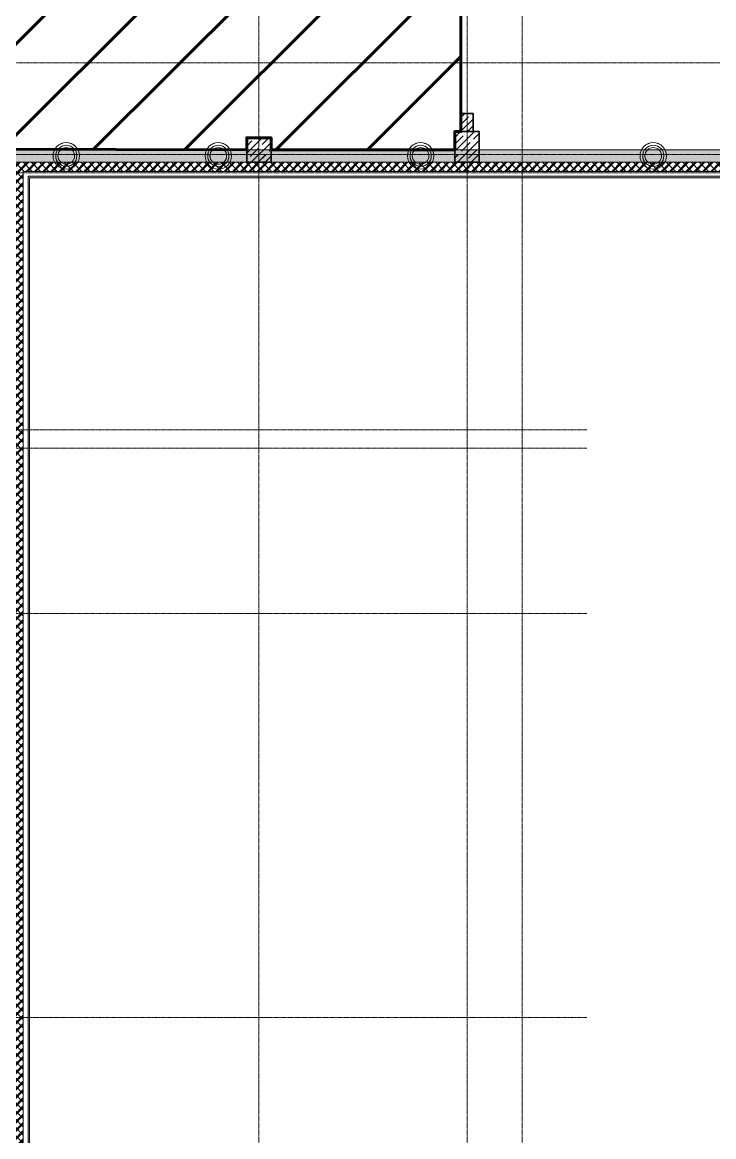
# Model space of a CAD drawing. Header units: millimetres. Extents: x 470010 to 1231400, y -134005 to 421770.
# Drawn here: x 693208 to 704503, y -40961 to -22750 of the extents above; entities that cross this region are included whole.
import ezdxf
from ezdxf.enums import TextEntityAlignment as Align

# ---------------------------------------------------------------- set-up
doc = ezdxf.new("R2010")
doc.units = ezdxf.units.MM
for name, pattern in [('CENTER2', [28.575, 19.05, -3.175, 3.175, -3.175]), ('DASHED', [19.05, 12.7, -6.35]), ('HIDDEN2', [4.7625, 3.175, -1.5875])]:
    doc.linetypes.add(name, pattern=pattern)
doc.layers.get('Defpoints').update_dxf_attribs({"color": 140})
for name, color, linetype, lineweight in [('0) шп потолок', 3, 'Continuous', 60), ('АР_Колонны', 70, 'Continuous', 30), ('АР_Стены ЖБ', 7, 'Continuous', 35), ('АР_Стены ПЕНОблок', 52, 'Continuous', 20), ('АР_Тонкая', 254, 'Continuous', 5), ('АР_Утеплитель', 31, 'Continuous', 0), ('АР_Штриховка', 8, 'Continuous', 0)]:
    doc.layers.add(name, color=color, linetype=linetype, lineweight=lineweight)
doc.layers.add('АР_Делит', color=120, linetype='Continuous', lineweight=0, plot=False)
doc.layers.add('РД_Оси_100', color=7, linetype='Continuous', lineweight=0, true_color=0x525252)
doc.styles.add('style1', font='ARIALN.TTF')

# ---------------------------------------------------------------- blocks, each defined once
blk = doc.blocks.new('СОШ_2200_АР_ОСИ_М100_28.05.24')
at = {"layer": 'АР_Делит', "color": 251, "linetype": 'DASHED', "true_color": 0x636466}
blk.add_lwpolyline([(114955, 135155), (114955, -355), (93595.036, -355), (93595.036, 13855), (94145, 13855), (94145, 68320), (66055, 68320), (66055, 13857.73), (83455, 13857.73), (83455, -355), (45245, -355), (45245, 13145), (44695, 13145), (44695, 26755), (45245, 26755), (45245, 68320), (20455, 68320), (20455, 26755), (27955, 26755), (27955, 13145), (-355, 13145), (-355, 100855)], dxfattribs=at)
at = {"layer": 'РД_Оси_100', "color": 251, "linetype": 'CENTER2', "true_color": 0x636466}
for p, q in [((24200, -6155), (24200, 139938.679)), ((27600, -6155), (27600, 139938.679)), ((29555, 61200), (-5954.958, 61200)), ((29555, 54600), (-5954.958, 54600))]:
    blk.add_line(p, q, dxfattribs=at)
for points in [[(28500, -6155), (28500, 139938.679)], [(119910, 70200), (-5954.958, 70200)], [(95715.503, 68700), (-5454.958, 68700), (-5954.958, 68850)], [(78274.959, 68400), (-5454.958, 68400), (-5954.958, 68250)], [(29555, 64200), (-5454.958, 64200), (-5954.958, 64350)], [(29555, 63900), (-5454.958, 63900), (-5954.958, 63750)]]:
    blk.add_lwpolyline(points, dxfattribs=at)
blk = doc.blocks.new('A$C9108343f')
at = {"layer": 'АР_Штриховка', "linetype": 'Continuous', "lineweight": 0, "true_color": 0x000000}
h = blk.add_hatch(dxfattribs=at)
h.set_pattern_fill('AR-CONC', color=18, style=0)
h.set_pattern_definition([(50, (-63444.08, -115658.25), (182.18467, -15.93909), [19.05, -209.55]), (355, (-63444.08, -115658.25), (-35.24342, 191.05685), [15.24, -167.64058]), (100.451445, (-63428.9, -115659.58), (146.94125, 175.11775), [16.19001, -178.09024]), (46.1842, (-63444.08, -115607.45), (271.07904, -42.04233), [28.575, -314.325]), (96.63556, (-63421.5, -115610.95), (237.40413, 247.42612), [24.28502, -267.1356]), (351.18415, (-63444.08, -115607.45), (237.40413, 247.42612), [22.85997, -251.45973]), (21, (-63418.68, -115620.15), (151.61439, -102.2652), [19.05, -209.55]), (326, (-63418.68, -115620.15), (61.80203, 184.18797), [15.24, -167.64]), (71.451445, (-63406.05, -115628.67), (213.41642, 81.92277), [16.19001, -178.08994]), (37.5, (-63444.08, -115658.25), (3.088603, 84.555039), [0, -165.608, 0, -170.18, 0, -168.275]), (7.5, (-63444.08, -115658.25), (66.819663, 100.180575), [0, -97.028, 0, -161.798, 0, -64.135]), (327.5, (-63500.725, -115658.25), (135.590595, -5.728744), [0, -63.5, 0, -198.12, 0, -262.89]), (317.5, (-63526.13, -115658.25), (148.12918, 25.42649), [0, -82.55, 0, -131.572, 0, -186.69])])
h.paths.add_polyline_path([(52655, 75330), (52855, 75530), (27155, 75530), (27355, 75330)], flags=0)
h = blk.add_hatch(dxfattribs=at)
h.set_pattern_fill('ANSI37', color=18, scale=30, style=0)
h.set_pattern_definition([(45, (-63444.08, -115658.25), (-67.35192, 67.35192), []), (135, (-63444.08, -115658.25), (-67.35192, -67.35192), [])])
h.paths.add_polyline_path([(52505, 75180), (52655, 75330), (27355, 75330), (27505, 75180)], flags=0)
h = blk.add_hatch(dxfattribs=at)
h.set_pattern_fill('ANSI37', color=18, scale=30, angle=-360, style=0)
h.set_pattern_definition([(45, (-63444.08, -115658.25), (-67.35192, 67.35192), []), (135, (-63444.08, -115658.25), (-67.35192, -67.35192), [])])
h.paths.add_polyline_path([(27505, 75180), (27355, 75330), (27355, 40455), (27505, 40455)], flags=0)
h = blk.add_hatch(dxfattribs=at)
h.set_pattern_fill('_U', color=18, style=0, pattern_type=0)
h.set_pattern_definition([(360, (-63444.0831, -115658.2497), (0, 1), [])])
h.paths.add_polyline_path([(52400, 75075), (52425, 75100), (27585, 75100), (27610, 75075)], flags=0)
h = blk.add_hatch(dxfattribs=at)
h.set_pattern_fill('_U', color=18, angle=-360, style=0, pattern_type=0)
h.set_pattern_definition([(360, (-63444.0831, -115658.2497), (7e-16, 1), [])])
h.paths.add_polyline_path([(27610, 75075), (27585, 75100), (27585, 40455), (27610, 40455)], flags=0)
at = {"layer": '0) шп потолок'}
blk.add_lwpolyline([(26875, 84175), (32335, 84175), (32335, 78235), (34655, 78235), (34655, 75830), (34555, 75830), (34555, 75530), (31555, 75530), (31555, 75730), (31155, 75730), (31155, 75530), (26875, 75541)], dxfattribs=at)
at = {"layer": 'АР_Делит', "color": 18, "true_color": 0x000000}
for centre, radius in [((28208, 75433), 216), ((28208, 75433), 173), ((30692, 75433), 216), ((30692, 75433), 173), ((33997, 75433), 216), ((33997, 75433), 173), ((37797, 75433), 216), ((37797, 75433), 173), ((28208, 75433), 136), ((30692, 75433), 136), ((33997, 75433), 136), ((37797, 75433), 136)]:
    blk.add_circle(centre, radius, dxfattribs=at)
at = {"layer": 'АР_Колонны', "color": 18, "linetype": 'HIDDEN2', "lineweight": 25, "true_color": 0x000000}
for p, q in [((34555, 75830), (34955, 75830)), ((34555, 75330), (34555, 75830)), ((34955, 75830), (34955, 75330)), ((31155, 75730), (31555, 75730)), ((31155, 75330), (31155, 75730)), ((31555, 75730), (31555, 75330)), ((31555, 75330), (31155, 75330)), ((34955, 75330), (34555, 75330))]:
    blk.add_line(p, q, dxfattribs=at)
at = {"layer": 'АР_Колонны', "color": 18, "linetype": 'Continuous', "lineweight": 15, "true_color": 0x000000}
for p, q in [((34955, 75830), (34555, 75830)), ((34555, 75830), (34555, 75330)), ((34955, 75830), (34555, 75830)), ((34555, 75830), (34555, 75330)), ((34955, 75330), (34955, 75830)), ((34955, 75330), (34955, 75830)), ((31555, 75730), (31155, 75730)), ((31155, 75730), (31155, 75330)), ((31555, 75730), (31155, 75730)), ((31155, 75730), (31155, 75330)), ((31555, 75330), (31555, 75730)), ((31555, 75330), (31555, 75730)), ((31155, 75330), (31555, 75330)), ((31155, 75330), (31555, 75330)), ((34555, 75330), (34955, 75330)), ((34555, 75330), (34955, 75330))]:
    blk.add_line(p, q, dxfattribs=at)
at = {"layer": 'АР_Стены ЖБ', "color": 18, "linetype": 'Continuous', "lineweight": 35, "true_color": 0x000000}
for p, q in [((34855, 76125), (34655, 76125)), ((34655, 76125), (34655, 75830)), ((34855, 75830), (34855, 76125)), ((34655, 75830), (34855, 75830))]:
    blk.add_line(p, q, dxfattribs=at)
at = {"layer": 'АР_Стены ЖБ', "color": 18, "linetype": 'Continuous', "lineweight": 30, "true_color": 0x000000}
for p, q in [((34955, 75830), (34555, 75830)), ((34555, 75830), (34555, 75330)), ((34955, 75330), (34955, 75830)), ((31555, 75730), (31155, 75730)), ((31155, 75730), (31155, 75330)), ((31555, 75330), (31555, 75730)), ((31155, 75330), (31555, 75330)), ((34555, 75330), (34955, 75330))]:
    blk.add_line(p, q, dxfattribs=at)
at = {"layer": 'АР_Стены ПЕНОблок', "color": 18, "linetype": 'Continuous', "lineweight": 20, "true_color": 0x000000}
for p, q in [((52855, 75530), (27155, 75530)), ((27355, 75330), (52655, 75330))]:
    blk.add_line(p, q, dxfattribs=at)
at = {"layer": 'АР_Тонкая', "color": 18, "linetype": 'Continuous', "lineweight": 5, "true_color": 0x000000}
for p, q in [((52505, 75180), (27505, 75180)), ((27505, 75180), (27505, 40455)), ((27585, 75100), (52425, 75100)), ((52425, 75100), (27585, 75100)), ((27585, 40455), (27585, 75100)), ((27585, 75100), (27585, 40455)), ((27610, 75075), (52400, 75075)), ((27610, 40455), (27610, 75075))]:
    blk.add_line(p, q, dxfattribs=at)
at = {"layer": 'АР_Утеплитель', "color": 18, "linetype": 'Continuous', "lineweight": 0, "true_color": 0x000000}
for p, q in [((52655, 75330), (27355, 75330)), ((27505, 75180), (52505, 75180)), ((27505, 40455), (27505, 75180))]:
    blk.add_line(p, q, dxfattribs=at)
at = {"layer": 'АР_Штриховка', "color": 18, "linetype": 'Continuous', "lineweight": 5, "true_color": 0x000000}
for p, q in [((34655, 76060), (34720, 76125)), ((34655, 75948), (34777, 76070)), ((34655, 75835), (34855, 76035)), ((34806, 76098), (34806, 76098)), ((34555, 75735), (34650, 75830)), ((34555, 75511), (34874, 75830)), ((34555, 75623), (34693, 75762)), ((34721, 75790), (34721, 75790)), ((34749, 75818), (34762, 75830)), ((34762, 75830), (34855, 75923)), ((34862, 75705), (34955, 75799)), ((31155, 75703), (31182, 75730)), ((31155, 75479), (31406, 75730)), ((31155, 75591), (31241, 75677)), ((31231, 75330), (31555, 75654)), ((31270, 75705), (31270, 75705)), ((31382, 75593), (31382, 75593)), ((31410, 75621), (31519, 75730)), ((34599, 75330), (34955, 75686)), ((34665, 75509), (34806, 75649)), ((34834, 75677), (34834, 75677)), ((31185, 75397), (31185, 75397)), ((31213, 75425), (31354, 75565)), ((31343, 75330), (31466, 75453)), ((31455, 75330), (31555, 75430)), ((31494, 75481), (31494, 75481)), ((31522, 75509), (31555, 75542)), ((34555, 75399), (34609, 75453)), ((34637, 75481), (34637, 75481)), ((34777, 75397), (34918, 75537)), ((34823, 75330), (34955, 75462)), ((34946, 75565), (34946, 75565)), ((31155, 75366), (31157, 75369)), ((34711, 75330), (34721, 75341)), ((34749, 75369), (34749, 75369)), ((34935, 75330), (34955, 75350))]:
    blk.add_line(p, q, dxfattribs=at)
at = {"layer": 'РД_Оси_100'}
blk.add_blockref('СОШ_2200_АР_ОСИ_М100_28.05.24', (7155, 6755), dxfattribs=at)
at = {"layer": 'Defpoints', "color": 18, "true_color": 0x000000, "style": 'style1'}
for p in [(143949, 316089), (143975, 281640), (143890, 273245), (143840, 264277), (143968, 254892), (12252, 104178), (12383, 96023)]:
    blk.add_attdef('АР-ПОМЕЩЕНИЕ:НАИМЕНОВАНИЕ', text='', height=100, dxfattribs=at).set_placement(p, align=Align.MIDDLE)
at = {"layer": 'Defpoints', "color": 18, "true_color": 0x000000, "style": 'style1', "flags": 8}
for p in [(143951, 279099), (143848, 269251), (143875, 260094), (144050, 250825), (163419, 238153), (155897, 237966), (183037, 237966), (143343, 237876)]:
    blk.add_attdef('АР-ПОМЕЩЕНИЕ:НАИМЕНОВАНИЕ', text='', height=100, dxfattribs=at).set_placement(p, align=Align.MIDDLE)

msp = doc.modelspace()

# ---------------------------------------------------------------- hatches: boundary and pattern name
at = {"layer": '0) шп потолок'}
h = msp.add_hatch(dxfattribs=at)
h.set_pattern_fill('ANSI31', color=3, scale=333)
h.paths.add_polyline_path([(698053.57, -16191.252), (692593.57, -16191.252), (692593.57, -8731.242), (687973.944, -8731.242), (687973.944, -15331.242), (686493.57, -15331.242), (686493.57, -16471.242), (685598.618, -16471.242), (685598.618, -17211.242), (685691.488, -17211.242), (685673.57, -17229.16), (685673.57, -17611.242), (685618.97, -22866.242), (686493.57, -22866.242), (686493.57, -23331.242), (686493.57, -23386.205), (686493.57, -23986.205), (686493.57, -24171.223), (686493.57, -24825.077), (687115.659, -24825.077), (687115.659, -24604.549), (687535.333, -24604.549), (687535.333, -24825.077), (689741.04, -24825.077), (689741.04, -24579.548), (690160.714, -24579.548), (690160.714, -24825.077), (690973.57, -24825.077), (690973.57, -24636.238), (691400.117, -24636.238), (691373.57, -24662.785), (691373.57, -24825.077), (692593.57, -24825.077), (696872.757, -24836.238), (696873.57, -24836.238), (696873.57, -24636.24), (697273.57, -24636.24), (697273.57, -24836.238), (700273.57, -24836.238), (700273.57, -24536.242), (700368.115, -24536.242), (700373.57, -24530.787), (700373.57, -22131.242), (698053.57, -22131.242)])
h.paths.add_polyline_path([(696875.655, -20911.242), (696875.655, -20511.242), (697275.655, -20511.242), (697275.655, -20911.242)], flags=16)
h.paths.add_polyline_path([(691373.57, -20846.176), (691308.503, -20911.242), (691373.57, -20911.242)], flags=0)
h.paths.add_polyline_path([(691373.57, -20733.922), (691196.25, -20911.242), (691373.57, -20911.242)], flags=0)
h.paths.add_polyline_path([(691373.57, -20511.242), (691371.744, -20511.242), (690973.57, -20909.416), (690973.57, -20911.242), (691373.57, -20911.242)], flags=16)
h.paths.add_polyline_path([(691373.57, -20511.242), (691147.237, -20511.242), (690973.57, -20684.91), (690973.57, -20911.242), (691373.57, -20911.242)], flags=0)
h.paths.add_polyline_path([(691373.571, -20591.242), (691573.553, -20591.242), (691573.553, -20831.242), (691373.571, -20831.242), (691373.571, -20911.242), (691653.553, -20911.242), (691653.553, -20511.242), (691373.571, -20511.242)], flags=16)
h.paths.add_polyline_path([(691034.984, -20511.242), (690973.57, -20572.656), (690973.57, -20511.242)], flags=0)
h.paths.add_polyline_path([(691371.485, -14911.242), (690971.485, -14911.242), (690971.485, -14511.242), (691371.485, -14511.242)], flags=16)
h.paths.add_polyline_path([(691373.57, -10611.242), (690944.449, -10611.242), (690973.57, -10582.121), (690973.57, -10211.242), (691373.57, -10211.242)], flags=16)
h.paths.add_polyline_path([(691373.57, -10611.242), (690973.57, -10611.242), (690973.57, -10211.242), (691373.57, -10211.242)], flags=16)
at = {"layer": 'АР_Штриховка', "linetype": 'Continuous', "lineweight": 0, "true_color": 0x000000}
h = msp.add_hatch(dxfattribs=at)
h.set_pattern_fill('AR-CONC', color=18, style=0)
h.set_pattern_definition([(50, (602274.53, -216024.49), (182.18467, -15.93909), [19.05, -209.55]), (355, (602274.53, -216024.5), (-35.24342, 191.05685), [15.24, -167.64058]), (100.451445, (602289.71, -216025.82), (146.94125, 175.11775), [16.19001, -178.09024]), (46.1842, (602274.53, -215973.7), (271.07904, -42.04233), [28.575, -314.325]), (96.63556, (602297.12, -215977.2), (237.40413, 247.42612), [24.28502, -267.1356]), (351.18415, (602274.53, -215973.7), (237.40413, 247.42612), [22.85997, -251.45973]), (21, (602299.93, -215986.39), (151.61439, -102.2652), [19.05, -209.55]), (326, (602299.93, -215986.4), (61.80203, 184.18797), [15.24, -167.64]), (71.451445, (602312.56, -215994.91), (213.41642, 81.92277), [16.19001, -178.08994]), (37.5, (602274.53, -216024.49), (3.088603, 84.555039), [0, -165.608, 0, -170.18, 0, -168.275]), (7.5, (602274.53, -216024.49), (66.819663, 100.180575), [0, -97.028, 0, -161.798, 0, -64.135]), (327.5, (602217.89, -216024.49), (135.590595, -5.728744), [0, -63.5, 0, -198.12, 0, -262.89]), (317.5, (602192.49, -216024.49), (148.12918, 25.42649), [0, -82.55, 0, -131.572, 0, -186.69])])
h.paths.add_polyline_path([(718373.57, -25036.238), (718573.57, -24836.238), (692873.57, -24836.238), (693073.57, -25036.238)], flags=0)
h = msp.add_hatch(dxfattribs=at)
h.set_pattern_fill('ANSI37', color=18, scale=30, style=0)
h.set_pattern_definition([(45, (602274.53, -216024.49), (-67.35192, 67.35192), []), (135, (602274.53, -216024.49), (-67.35192, -67.35192), [])])
h.paths.add_polyline_path([(718223.57, -25186.238), (718373.57, -25036.238), (693073.57, -25036.238), (693223.57, -25186.238)], flags=0)
h = msp.add_hatch(dxfattribs=at)
h.set_pattern_fill('ANSI37', color=18, scale=30, angle=-360, style=0)
h.set_pattern_definition([(45, (602274.53, -216024.49), (-67.35192, 67.35192), []), (135, (602274.53, -216024.49), (-67.35192, -67.35192), [])])
h.paths.add_polyline_path([(693223.57, -25186.238), (693073.57, -25036.238), (693073.57, -59911.242), (693223.57, -59911.242)], flags=0)
h = msp.add_hatch(dxfattribs=at)
h.set_pattern_fill('_U', color=18, style=0, pattern_type=0)
h.set_pattern_definition([(360, (602274.5291, -216024.4918), (0, 1), [])])
h.paths.add_polyline_path([(718118.57, -25291.238), (718143.57, -25266.238), (693303.57, -25266.238), (693328.57, -25291.238)], flags=0)
h = msp.add_hatch(dxfattribs=at)
h.set_pattern_fill('_U', color=18, angle=-360, style=0, pattern_type=0)
h.set_pattern_definition([(360, (602274.5291, -216024.4918), (7e-16, 1), [])])
h.paths.add_polyline_path([(693328.57, -25291.238), (693303.57, -25266.238), (693303.57, -59911.242), (693328.57, -59911.242)], flags=0)

# ---------------------------------------------------------------- linework, layer by layer
at = {"layer": '0) шп потолок'}
msp.add_lwpolyline([(692593.57, -16191.252), (698053.57, -16191.252), (698053.57, -22131.242), (700373.57, -22131.242), (700373.57, -24536.242), (700273.57, -24536.242), (700273.57, -24836.238), (697273.57, -24836.24), (697273.57, -24636.24), (696873.57, -24636.24), (696873.57, -24836.24), (692593.57, -24825.077)], dxfattribs=at)
at = {"layer": 'АР_Делит', "color": 18, "true_color": 0x000000}
for centre, radius in [((693926.65, -24932.851), 216.336), ((693926.65, -24932.851), 173.036), ((696410.49, -24932.851), 216.336), ((696410.49, -24932.851), 173.036), ((699715.49, -24932.851), 216.336), ((699715.49, -24932.851), 173.036), ((703515.49, -24932.854), 216.336), ((703515.49, -24932.854), 173.036), ((693926.65, -24932.851), 136.212), ((696410.49, -24932.851), 136.212), ((699715.49, -24932.851), 136.212), ((703515.49, -24932.854), 136.212)]:
    msp.add_circle(centre, radius, dxfattribs=at)
at = {"layer": 'АР_Колонны', "color": 18, "linetype": 'HIDDEN2', "lineweight": 25, "true_color": 0x000000}
for p, q in [((700273.57, -24536.242), (700673.57, -24536.242)), ((700273.57, -25036.242), (700273.57, -24536.242)), ((700673.57, -24536.242), (700673.57, -25036.242)), ((696873.57, -24636.24), (697273.57, -24636.24)), ((696873.57, -25036.24), (696873.57, -24636.24)), ((697273.57, -24636.24), (697273.57, -25036.24)), ((697273.57, -25036.24), (696873.57, -25036.24)), ((700673.57, -25036.242), (700273.57, -25036.242))]:
    msp.add_line(p, q, dxfattribs=at)
at = {"layer": 'АР_Колонны', "color": 18, "linetype": 'Continuous', "lineweight": 15, "true_color": 0x000000}
for p, q in [((700673.57, -24536.242), (700273.57, -24536.242)), ((700273.57, -24536.242), (700273.57, -25036.242)), ((700673.57, -24536.242), (700273.57, -24536.242)), ((700273.57, -24536.242), (700273.57, -25036.242)), ((700673.57, -25036.242), (700673.57, -24536.242)), ((700673.57, -25036.242), (700673.57, -24536.242)), ((697273.57, -24636.24), (696873.57, -24636.24)), ((696873.57, -24636.24), (696873.57, -25036.24)), ((697273.57, -24636.24), (696873.57, -24636.24)), ((696873.57, -24636.24), (696873.57, -25036.24)), ((697273.57, -25036.24), (697273.57, -24636.24)), ((697273.57, -25036.24), (697273.57, -24636.24)), ((696873.57, -25036.24), (697273.57, -25036.24)), ((696873.57, -25036.24), (697273.57, -25036.24)), ((700273.57, -25036.242), (700673.57, -25036.242)), ((700273.57, -25036.242), (700673.57, -25036.242))]:
    msp.add_line(p, q, dxfattribs=at)
at = {"layer": 'АР_Стены ЖБ', "color": 18, "linetype": 'Continuous', "lineweight": 35, "true_color": 0x000000}
for p, q in [((700573.57, -24241.242), (700373.57, -24241.242)), ((700373.57, -24241.242), (700373.57, -24536.242)), ((700573.57, -24536.242), (700573.57, -24241.242)), ((700373.57, -24536.242), (700573.57, -24536.242))]:
    msp.add_line(p, q, dxfattribs=at)
at = {"layer": 'АР_Стены ЖБ', "color": 18, "linetype": 'Continuous', "lineweight": 30, "true_color": 0x000000}
for p, q in [((700673.57, -24536.242), (700273.57, -24536.242)), ((700273.57, -24536.242), (700273.57, -25036.242)), ((700673.57, -25036.242), (700673.57, -24536.242)), ((697273.57, -24636.24), (696873.57, -24636.24)), ((696873.57, -24636.24), (696873.57, -25036.24)), ((697273.57, -25036.24), (697273.57, -24636.24)), ((696873.57, -25036.24), (697273.57, -25036.24)), ((700273.57, -25036.242), (700673.57, -25036.242))]:
    msp.add_line(p, q, dxfattribs=at)
at = {"layer": 'АР_Стены ПЕНОблок', "color": 18, "linetype": 'Continuous', "lineweight": 20, "true_color": 0x000000}
for p, q in [((718573.57, -24836.238), (692873.57, -24836.238)), ((693073.57, -25036.238), (718373.57, -25036.238))]:
    msp.add_line(p, q, dxfattribs=at)
at = {"layer": 'АР_Тонкая', "color": 18, "linetype": 'Continuous', "lineweight": 5, "true_color": 0x000000}
for p, q in [((718223.57, -25186.238), (693223.57, -25186.238)), ((693223.57, -25186.238), (693223.57, -59911.242)), ((693303.57, -25266.238), (718143.57, -25266.238)), ((718143.57, -25266.238), (693303.57, -25266.238)), ((693303.57, -59911.242), (693303.57, -25266.238)), ((693303.57, -25266.238), (693303.57, -59911.242)), ((693328.57, -25291.238), (718118.57, -25291.238)), ((693328.57, -59911.242), (693328.57, -25291.238))]:
    msp.add_line(p, q, dxfattribs=at)
at = {"layer": 'АР_Утеплитель', "color": 18, "linetype": 'Continuous', "lineweight": 0, "true_color": 0x000000}
for p, q in [((718373.57, -25036.238), (693073.57, -25036.238)), ((693223.57, -25186.238), (718223.57, -25186.238)), ((693223.57, -59911.242), (693223.57, -25186.238))]:
    msp.add_line(p, q, dxfattribs=at)
at = {"layer": 'АР_Штриховка', "color": 18, "linetype": 'Continuous', "lineweight": 5, "true_color": 0x000000}
for p, q in [((700373.57, -24306.281), (700438.609, -24241.242)), ((700373.57, -24418.534), (700496.08, -24296.024)), ((700373.57, -24530.787), (700573.57, -24330.787)), ((700273.57, -24630.787), (700368.115, -24536.242)), ((700273.57, -24855.294), (700592.622, -24536.242)), ((700468.017, -24548.593), (700480.368, -24536.242)), ((700480.368, -24536.242), (700573.57, -24443.041)), ((700580.27, -24660.847), (700673.57, -24567.547)), ((696873.57, -24663.191), (696900.521, -24636.24)), ((696873.57, -24887.698), (697125.027, -24636.24)), ((696873.57, -24775.444), (696960.105, -24688.91)), ((696949.534, -25036.24), (697273.57, -24712.204)), ((697128.484, -24745.036), (697237.28, -24636.24)), ((700273.57, -24743.041), (700411.891, -24604.72)), ((700317.128, -25036.242), (700673.57, -24679.8)), ((700383.827, -24857.29), (700524.144, -24716.973)), ((696932.041, -24941.48), (697072.358, -24801.163)), ((697061.787, -25036.24), (697184.611, -24913.416)), ((697174.04, -25036.24), (697273.57, -24936.71)), ((697240.738, -24857.29), (697273.57, -24824.457)), ((700273.57, -24967.547), (700327.701, -24913.416)), ((700496.08, -24969.543), (700636.397, -24829.226)), ((700541.634, -25036.242), (700673.57, -24904.307)), ((696873.57, -24999.951), (696875.915, -24997.606)), ((700429.381, -25036.242), (700439.954, -25025.669)), ((700653.888, -25036.242), (700673.57, -25016.56))]:
    msp.add_line(p, q, dxfattribs=at)

# ---------------------------------------------------------------- block references
msp.add_blockref('A$C9108343f', (665718.612, -100366.242))
at = {"layer": 'РД_Оси_100'}
msp.add_blockref('СОШ_2200_АР_ОСИ_М100_28.05.24', (672873.57, -93611.242), dxfattribs=at)

doc.saveas('drawing.dxf')
